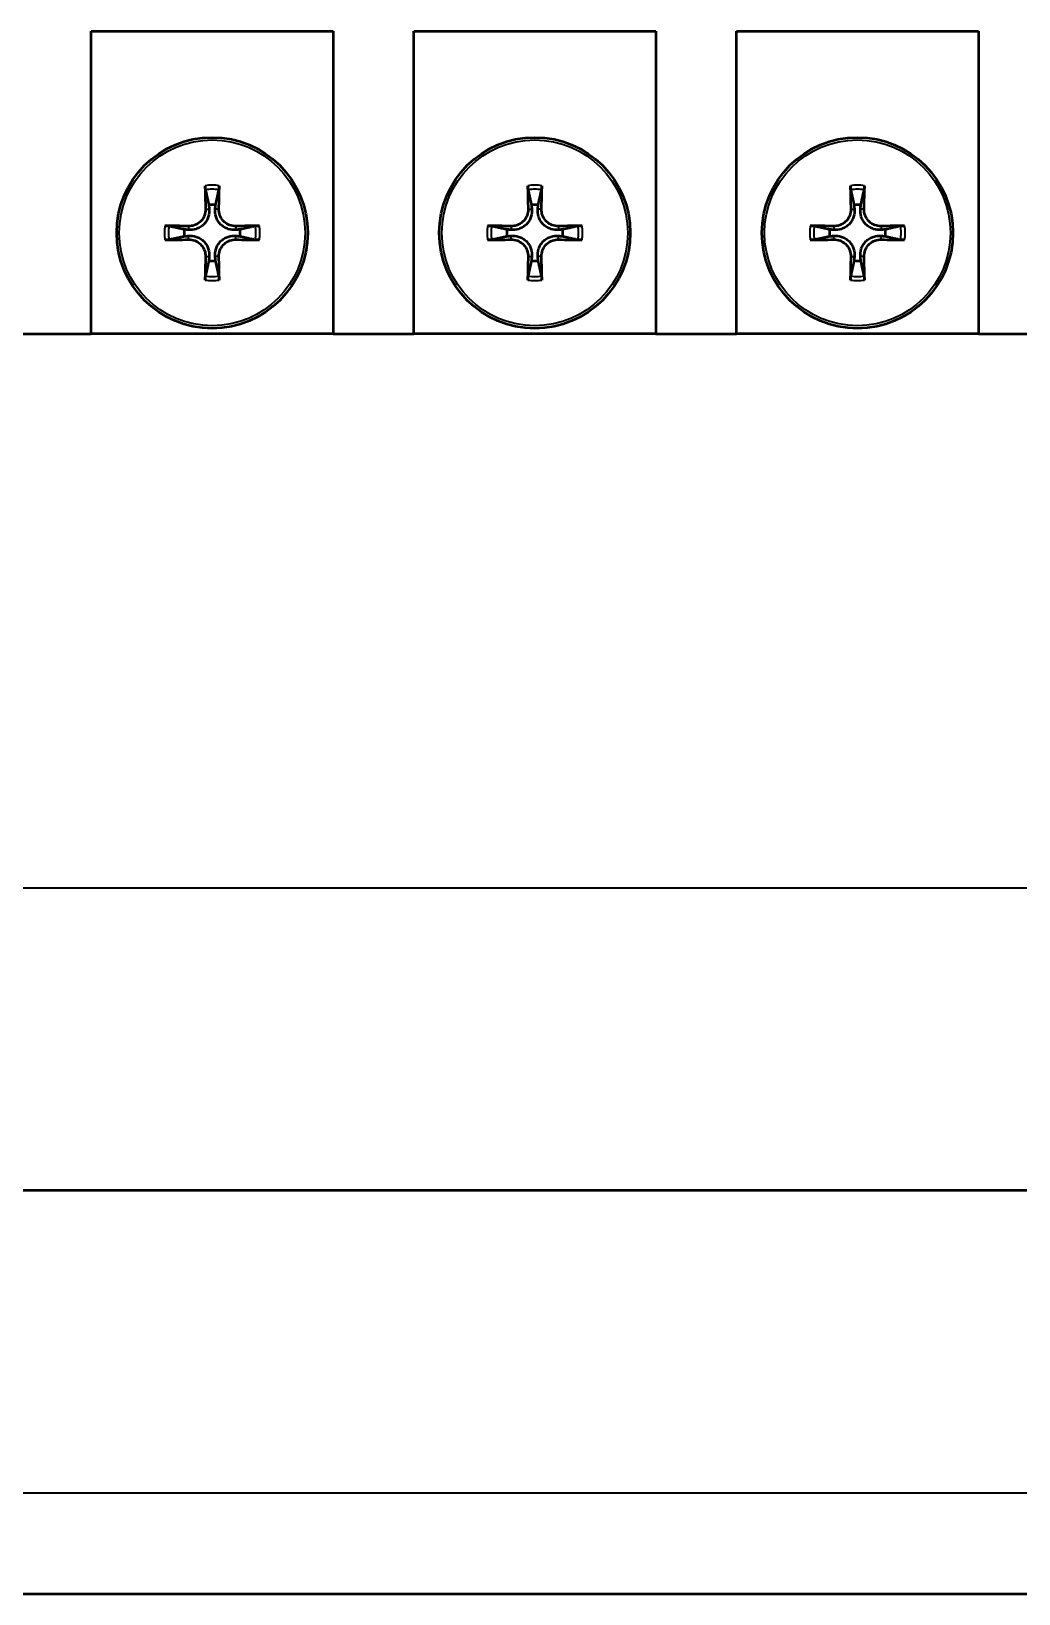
# Model space of a CAD drawing. Header units: millimetres. Extents: x 0 to 25230, y 0 to 17820.
# Drawn here: x 21391 to 21758, y 11733 to 12315 of the extents above; entities that cross this region are included whole.
import ezdxf

# ---------------------------------------------------------------- set-up
doc = ezdxf.new("R2010")
doc.units = ezdxf.units.MM
doc.header["$LTSCALE"] = 30
doc.layers.add('Видимые тонкие (ГОСТ)', color=7, linetype='Continuous', lineweight=35)
doc.layers.add('Видимый контур (ГОСТ)', color=7, linetype='Continuous', lineweight=50)

msp = doc.modelspace()

# ---------------------------------------------------------------- linework, layer by layer
at = {"layer": 'Видимые тонкие (ГОСТ)'}
for p, q in [((21455.7645, 12248.3154), (21457.136, 12248.3722)), ((21460.7421, 12248.3154), (21459.3706, 12248.3722)), ((21575.7645, 12248.3154), (21577.136, 12248.3722)), ((21580.7421, 12248.3154), (21579.3706, 12248.3722)), ((21695.7645, 12248.3154), (21697.136, 12248.3722)), ((21700.7421, 12248.3154), (21699.3706, 12248.3722)), ((21449.4741, 12242.025), (21449.4173, 12240.6535)), ((21467.0325, 12242.025), (21467.0893, 12240.6535)), ((21569.4741, 12242.025), (21569.4173, 12240.6535)), ((21587.0325, 12242.025), (21587.0893, 12240.6535)), ((21689.4741, 12242.025), (21689.4173, 12240.6535)), ((21707.0325, 12242.025), (21707.0893, 12240.6535)), ((21449.4741, 12237.0474), (21449.4173, 12238.4189)), ((21467.0325, 12237.0474), (21467.0893, 12238.4189)), ((21569.4741, 12237.0474), (21569.4173, 12238.4189)), ((21587.0325, 12237.0474), (21587.0893, 12238.4189)), ((21689.4741, 12237.0474), (21689.4173, 12238.4189)), ((21707.0325, 12237.0474), (21707.0893, 12238.4189)), ((21455.7645, 12230.757), (21457.136, 12230.7002)), ((21460.7421, 12230.757), (21459.3706, 12230.7002)), ((21575.7645, 12230.757), (21577.136, 12230.7002)), ((21580.7421, 12230.757), (21579.3706, 12230.7002)), ((21695.7645, 12230.757), (21697.136, 12230.7002)), ((21700.7421, 12230.757), (21699.3706, 12230.7002)), ((22710.7533, 11995.7862), (20790.7533, 11995.7862)), ((20790.7533, 11770.7862), (22710.7533, 11770.7862))]:
    msp.add_line(p, q, dxfattribs=at)
for centre in [(21458.2533, 12239.5362), (21578.2533, 12239.5362), (21698.2533, 12239.5362)]:
    msp.add_circle(centre, 34.57, dxfattribs=at)
for centre, radius, start, end in [((21458.2533, 12239.5362), 17.7496, 81.5059602, 98.4940398), ((21458.2533, 12239.5362), 16.2387, 81.1091, 98.8909), ((21578.2533, 12239.5362), 17.7496, 81.5059602, 98.4940398), ((21578.2533, 12239.5362), 16.2387, 81.1091, 98.8909), ((21698.2533, 12239.5362), 17.7496, 81.5059602, 98.4940398), ((21698.2533, 12239.5362), 16.2387, 81.1091, 98.8909), ((21458.2533, 12239.5362), 17.7496, 171.5059602, 188.4940398), ((21458.2533, 12239.5362), 16.2387, 171.1091, 188.8909), ((21458.2533, 12239.5362), 16.2387, 351.1091, 8.8909), ((21458.2533, 12239.5362), 17.7496, 351.5059602, 8.4940398), ((21578.2533, 12239.5362), 17.7496, 171.5059602, 188.4940398), ((21578.2533, 12239.5362), 16.2387, 171.1091, 188.8909), ((21578.2533, 12239.5362), 16.2387, 351.1091, 8.8909), ((21578.2533, 12239.5362), 17.7496, 351.5059602, 8.4940398), ((21698.2533, 12239.5362), 17.7496, 171.5059602, 188.4940398), ((21698.2533, 12239.5362), 16.2387, 171.1091, 188.8909), ((21698.2533, 12239.5362), 16.2387, 351.1091, 8.8909), ((21698.2533, 12239.5362), 17.7496, 351.5059602, 8.4940398), ((21458.2533, 12239.5362), 17.7496, 261.5059602, 278.4940398), ((21458.2533, 12239.5362), 16.2387, 261.1091, 278.8909), ((21578.2533, 12239.5362), 17.7496, 261.5059602, 278.4940398), ((21578.2533, 12239.5362), 16.2387, 261.1091, 278.8909), ((21698.2533, 12239.5362), 17.7496, 261.5059602, 278.4940398), ((21698.2533, 12239.5362), 16.2387, 261.1091, 278.8909)]:
    msp.add_arc(centre, radius, start, end, dxfattribs=at)
at = {"layer": 'Видимый контур (ГОСТ)'}
for p, q in [((21413.2533, 12314.5362), (21503.2533, 12314.5362)), ((21413.2533, 12202.0362), (21413.2533, 12314.5362)), ((21503.2533, 12314.5362), (21503.2533, 12202.0362)), ((21533.2533, 12314.5362), (21623.2533, 12314.5362)), ((21533.2533, 12202.0362), (21533.2533, 12314.5362)), ((21623.2533, 12314.5362), (21623.2533, 12202.0362)), ((21653.2533, 12314.5362), (21743.2533, 12314.5362)), ((21653.2533, 12202.0362), (21653.2533, 12314.5362)), ((21743.2533, 12314.5362), (21743.2533, 12202.0362)), ((21383.2533, 12202.0362), (21413.2533, 12202.0362)), ((21503.2533, 12202.0362), (21413.2533, 12202.0362)), ((21503.2533, 12202.0362), (21533.2533, 12202.0362)), ((21623.2533, 12202.0362), (21533.2533, 12202.0362)), ((21623.2533, 12202.0362), (21653.2533, 12202.0362)), ((21743.2533, 12202.0362), (21653.2533, 12202.0362)), ((21743.2533, 12202.0362), (21773.2533, 12202.0362)), ((22710.7533, 11883.2862), (20790.7533, 11883.2862)), ((20565.7533, 11733.2862), (22935.7533, 11733.2862))]:
    msp.add_line(p, q, dxfattribs=at)
for centre in [(21458.2533, 12239.5362), (21578.2533, 12239.5362), (21698.2533, 12239.5362)]:
    msp.add_circle(centre, 35.5283, dxfattribs=at)
for centre, start, end in [((21458.2533, 12239.5362), 83.1067235, 96.8932765), ((21578.2533, 12239.5362), 83.1067235, 96.8932765), ((21698.2533, 12239.5362), 83.1067235, 96.8932765), ((21458.2533, 12239.5362), 173.1067235, 186.8932765), ((21458.2533, 12239.5362), 353.1067235, 6.8932765), ((21578.2533, 12239.5362), 173.1067235, 186.8932765), ((21578.2533, 12239.5362), 353.1067235, 6.8932765), ((21698.2533, 12239.5362), 173.1067235, 186.8932765), ((21698.2533, 12239.5362), 353.1067235, 6.8932765), ((21458.2533, 12239.5362), 263.1067235, 276.8932765), ((21578.2533, 12239.5362), 263.1067235, 276.8932765), ((21698.2533, 12239.5362), 263.1067235, 276.8932765)]:
    msp.add_arc(centre, 10.4099, start, end, dxfattribs=at)
for centre, major_axis, start_param, end_param in [((21460.0759, 12239.6118), (1.9115, -46.1108), 4.31998359, 4.51888338), ((21456.4307, 12239.6118), (1.9115, 46.1108), 4.90589458, 5.10479437), ((21580.0759, 12239.6118), (1.9115, -46.1108), 4.31998359, 4.51888338), ((21576.4307, 12239.6118), (1.9115, 46.1108), 4.90589458, 5.10479437), ((21700.0759, 12239.6118), (1.9115, -46.1108), 4.31998359, 4.51888338), ((21696.4307, 12239.6118), (1.9115, 46.1108), 4.90589458, 5.10479437), ((21458.1778, 12237.7136), (-46.1108, 1.9115), 4.90589458, 5.10479437), ((21458.3289, 12237.7136), (-46.1108, -1.9115), 4.31998359, 4.51888338), ((21578.1778, 12237.7136), (-46.1108, 1.9115), 4.90589458, 5.10479437), ((21578.3289, 12237.7136), (-46.1108, -1.9115), 4.31998359, 4.51888338), ((21698.1778, 12237.7136), (-46.1108, 1.9115), 4.90589458, 5.10479437), ((21698.3289, 12237.7136), (-46.1108, -1.9115), 4.31998359, 4.51888338), ((21458.1778, 12241.3588), (46.1108, 1.9115), 4.31998359, 4.51888338), ((21458.3289, 12241.3588), (46.1108, -1.9115), 4.90589458, 5.10479437), ((21578.1778, 12241.3588), (46.1108, 1.9115), 4.31998359, 4.51888338), ((21578.3289, 12241.3588), (46.1108, -1.9115), 4.90589458, 5.10479437), ((21698.1778, 12241.3588), (46.1108, 1.9115), 4.31998359, 4.51888338), ((21698.3289, 12241.3588), (46.1108, -1.9115), 4.90589458, 5.10479437), ((21460.0759, 12239.4607), (-1.9115, -46.1108), 4.90589458, 5.10479437), ((21456.4307, 12239.4607), (-1.9115, 46.1108), 4.31998359, 4.51888338), ((21580.0759, 12239.4607), (-1.9115, -46.1108), 4.90589458, 5.10479437), ((21576.4307, 12239.4607), (-1.9115, 46.1108), 4.31998359, 4.51888338), ((21700.0759, 12239.4607), (-1.9115, -46.1108), 4.90589458, 5.10479437), ((21696.4307, 12239.4607), (-1.9115, 46.1108), 4.31998359, 4.51888338)]:
    msp.add_ellipse(centre, major_axis=major_axis, ratio=0.08715574, start_param=start_param, end_param=end_param, dxfattribs=at)
for points, knots in [([(21455.7436, 12255.5798), (21455.7315, 12255.6359), (21455.7184, 12255.715), (21455.6943, 12255.9006), (21455.6798, 12256.0453), (21455.6588, 12256.3148), (21455.6487, 12256.4872), (21455.6365, 12256.7805), (21455.6323, 12256.9533), (21455.6316, 12257.0898), (21455.6316, 12257.0905), (21455.6316, 12257.0912)], [0.0537677247, 0.0537677247, 0.0537677247, 0.0537677247, 0.0585238557, 0.0585238557, 0.0643561072, 0.0643561072, 0.0702242266, 0.0702242266, 0.0760973831, 0.0760973831, 0.0761265406, 0.0761265406, 0.0761265406, 0.0761265406]), ([(21460.875, 12257.0912), (21460.875, 12257.0905), (21460.875, 12257.0898), (21460.8743, 12256.9533), (21460.8701, 12256.7805), (21460.8579, 12256.4872), (21460.8478, 12256.3148), (21460.8268, 12256.0453), (21460.8123, 12255.9006), (21460.7882, 12255.715), (21460.7751, 12255.6359), (21460.7631, 12255.5798)], [0.0175968524, 0.0175968524, 0.0175968524, 0.0175968524, 0.0176260099, 0.0176260099, 0.0234991663, 0.0234991663, 0.0293672857, 0.0293672857, 0.0351995373, 0.0351995373, 0.0399556683, 0.0399556683, 0.0399556683, 0.0399556683]), ([(21575.7436, 12255.5798), (21575.7315, 12255.6359), (21575.7184, 12255.715), (21575.6943, 12255.9006), (21575.6798, 12256.0453), (21575.6588, 12256.3148), (21575.6487, 12256.4872), (21575.6365, 12256.7805), (21575.6323, 12256.9533), (21575.6316, 12257.0898), (21575.6316, 12257.0905), (21575.6316, 12257.0912)], [0.0537677247, 0.0537677247, 0.0537677247, 0.0537677247, 0.0585238557, 0.0585238557, 0.0643561072, 0.0643561072, 0.0702242266, 0.0702242266, 0.0760973831, 0.0760973831, 0.0761265406, 0.0761265406, 0.0761265406, 0.0761265406]), ([(21580.875, 12257.0912), (21580.875, 12257.0905), (21580.875, 12257.0898), (21580.8743, 12256.9533), (21580.8701, 12256.7805), (21580.8579, 12256.4872), (21580.8478, 12256.3148), (21580.8268, 12256.0453), (21580.8123, 12255.9006), (21580.7882, 12255.715), (21580.7751, 12255.6359), (21580.7631, 12255.5798)], [0.0175968524, 0.0175968524, 0.0175968524, 0.0175968524, 0.0176260099, 0.0176260099, 0.0234991663, 0.0234991663, 0.0293672857, 0.0293672857, 0.0351995373, 0.0351995373, 0.0399556683, 0.0399556683, 0.0399556683, 0.0399556683]), ([(21695.7436, 12255.5798), (21695.7315, 12255.6359), (21695.7184, 12255.715), (21695.6943, 12255.9006), (21695.6798, 12256.0453), (21695.6588, 12256.3148), (21695.6487, 12256.4872), (21695.6365, 12256.7805), (21695.6323, 12256.9533), (21695.6316, 12257.0898), (21695.6316, 12257.0905), (21695.6316, 12257.0912)], [0.0537677247, 0.0537677247, 0.0537677247, 0.0537677247, 0.0585238557, 0.0585238557, 0.0643561072, 0.0643561072, 0.0702242266, 0.0702242266, 0.0760973831, 0.0760973831, 0.0761265406, 0.0761265406, 0.0761265406, 0.0761265406]), ([(21700.875, 12257.0912), (21700.875, 12257.0905), (21700.875, 12257.0898), (21700.8743, 12256.9533), (21700.8701, 12256.7805), (21700.8579, 12256.4872), (21700.8478, 12256.3148), (21700.8268, 12256.0453), (21700.8123, 12255.9006), (21700.7882, 12255.715), (21700.7751, 12255.6359), (21700.7631, 12255.5798)], [0.0175968524, 0.0175968524, 0.0175968524, 0.0175968524, 0.0176260099, 0.0176260099, 0.0234991663, 0.0234991663, 0.0293672857, 0.0293672857, 0.0351995373, 0.0351995373, 0.0399556683, 0.0399556683, 0.0399556683, 0.0399556683]), ([(21457.136, 12248.3722), (21457.2188, 12247.4338), (21457.1193, 12246.4338), (21456.6552, 12244.9753), (21456.4326, 12244.4754), (21455.8685, 12243.5294), (21455.5266, 12243.0825), (21454.707, 12242.2629), (21454.2601, 12241.921), (21453.3141, 12241.3569), (21452.8143, 12241.1343), (21451.3557, 12240.6703), (21450.3557, 12240.5708), (21449.4173, 12240.6535)], [0.446186946, 0.446186946, 0.446186946, 0.446186946, 0.488401417, 0.488401417, 0.511582882, 0.511582882, 0.534764347, 0.534764347, 0.557945812, 0.557945812, 0.581127277, 0.581127277, 0.623341748, 0.623341748, 0.623341748, 0.623341748]), ([(21455.7645, 12248.3154), (21455.7827, 12247.5683), (21455.6574, 12246.7609), (21455.0931, 12245.2559), (21454.6539, 12244.5583), (21453.623, 12243.4416), (21452.9649, 12242.9489), (21451.5134, 12242.2661), (21450.7199, 12242.0758), (21449.8099, 12242.0238), (21449.6427, 12242.0209), (21449.4741, 12242.025)], [0, 0, 0, 0, 0.030457985, 0.030457985, 0.06091597, 0.06091597, 0.091255302, 0.091255302, 0.121594635, 0.121594635, 0.12829742, 0.12829742, 0.12829742, 0.12829742]), ([(21467.0893, 12240.6535), (21466.1509, 12240.5708), (21465.1509, 12240.6703), (21463.6924, 12241.1343), (21463.1925, 12241.3569), (21462.2465, 12241.921), (21461.7996, 12242.2629), (21460.98, 12243.0825), (21460.6381, 12243.5294), (21460.074, 12244.4754), (21459.8514, 12244.9753), (21459.3874, 12246.4338), (21459.2879, 12247.4338), (21459.3706, 12248.3722)], [0.446186946, 0.446186946, 0.446186946, 0.446186946, 0.488401417, 0.488401417, 0.511582882, 0.511582882, 0.534764347, 0.534764347, 0.557945812, 0.557945812, 0.581127277, 0.581127277, 0.623341748, 0.623341748, 0.623341748, 0.623341748]), ([(21467.0325, 12242.025), (21466.2854, 12242.0068), (21465.478, 12242.1321), (21463.973, 12242.6965), (21463.2754, 12243.1356), (21462.1587, 12244.1666), (21461.666, 12244.8246), (21460.9832, 12246.2761), (21460.7929, 12247.0696), (21460.7409, 12247.9796), (21460.738, 12248.1468), (21460.7421, 12248.3154)], [0, 0, 0, 0, 0.030457985, 0.030457985, 0.06091597, 0.06091597, 0.091255302, 0.091255302, 0.121594635, 0.121594635, 0.12829742, 0.12829742, 0.12829742, 0.12829742]), ([(21577.136, 12248.3722), (21577.2188, 12247.4338), (21577.1193, 12246.4338), (21576.6552, 12244.9753), (21576.4326, 12244.4754), (21575.8685, 12243.5294), (21575.5266, 12243.0825), (21574.707, 12242.2629), (21574.2601, 12241.921), (21573.3141, 12241.3569), (21572.8143, 12241.1343), (21571.3557, 12240.6703), (21570.3557, 12240.5708), (21569.4173, 12240.6535)], [0.446186946, 0.446186946, 0.446186946, 0.446186946, 0.488401417, 0.488401417, 0.511582882, 0.511582882, 0.534764347, 0.534764347, 0.557945812, 0.557945812, 0.581127277, 0.581127277, 0.623341748, 0.623341748, 0.623341748, 0.623341748]), ([(21575.7645, 12248.3154), (21575.7827, 12247.5683), (21575.6574, 12246.7609), (21575.0931, 12245.2559), (21574.6539, 12244.5583), (21573.623, 12243.4416), (21572.9649, 12242.9489), (21571.5134, 12242.2661), (21570.7199, 12242.0758), (21569.8099, 12242.0238), (21569.6427, 12242.0209), (21569.4741, 12242.025)], [0, 0, 0, 0, 0.030457985, 0.030457985, 0.06091597, 0.06091597, 0.091255302, 0.091255302, 0.121594635, 0.121594635, 0.12829742, 0.12829742, 0.12829742, 0.12829742]), ([(21587.0893, 12240.6535), (21586.1509, 12240.5708), (21585.1509, 12240.6703), (21583.6924, 12241.1343), (21583.1925, 12241.3569), (21582.2465, 12241.921), (21581.7996, 12242.2629), (21580.98, 12243.0825), (21580.6381, 12243.5294), (21580.074, 12244.4754), (21579.8514, 12244.9753), (21579.3874, 12246.4338), (21579.2879, 12247.4338), (21579.3706, 12248.3722)], [0.446186946, 0.446186946, 0.446186946, 0.446186946, 0.488401417, 0.488401417, 0.511582882, 0.511582882, 0.534764347, 0.534764347, 0.557945812, 0.557945812, 0.581127277, 0.581127277, 0.623341748, 0.623341748, 0.623341748, 0.623341748]), ([(21587.0325, 12242.025), (21586.2854, 12242.0068), (21585.478, 12242.1321), (21583.973, 12242.6965), (21583.2754, 12243.1356), (21582.1587, 12244.1666), (21581.666, 12244.8246), (21580.9832, 12246.2761), (21580.7929, 12247.0696), (21580.7409, 12247.9796), (21580.738, 12248.1468), (21580.7421, 12248.3154)], [0, 0, 0, 0, 0.030457985, 0.030457985, 0.06091597, 0.06091597, 0.091255302, 0.091255302, 0.121594635, 0.121594635, 0.12829742, 0.12829742, 0.12829742, 0.12829742]), ([(21697.136, 12248.3722), (21697.2188, 12247.4338), (21697.1193, 12246.4338), (21696.6552, 12244.9753), (21696.4326, 12244.4754), (21695.8685, 12243.5294), (21695.5266, 12243.0825), (21694.707, 12242.2629), (21694.2601, 12241.921), (21693.3141, 12241.3569), (21692.8143, 12241.1343), (21691.3557, 12240.6703), (21690.3557, 12240.5708), (21689.4173, 12240.6535)], [0.446186946, 0.446186946, 0.446186946, 0.446186946, 0.488401417, 0.488401417, 0.511582882, 0.511582882, 0.534764347, 0.534764347, 0.557945812, 0.557945812, 0.581127277, 0.581127277, 0.623341748, 0.623341748, 0.623341748, 0.623341748]), ([(21695.7645, 12248.3154), (21695.7827, 12247.5683), (21695.6574, 12246.7609), (21695.0931, 12245.2559), (21694.6539, 12244.5583), (21693.623, 12243.4416), (21692.9649, 12242.9489), (21691.5134, 12242.2661), (21690.7199, 12242.0758), (21689.8099, 12242.0238), (21689.6427, 12242.0209), (21689.4741, 12242.025)], [0, 0, 0, 0, 0.030457985, 0.030457985, 0.06091597, 0.06091597, 0.091255302, 0.091255302, 0.121594635, 0.121594635, 0.12829742, 0.12829742, 0.12829742, 0.12829742]), ([(21707.0893, 12240.6535), (21706.1509, 12240.5708), (21705.1509, 12240.6703), (21703.6924, 12241.1343), (21703.1925, 12241.3569), (21702.2465, 12241.921), (21701.7996, 12242.2629), (21700.98, 12243.0825), (21700.6381, 12243.5294), (21700.074, 12244.4754), (21699.8514, 12244.9753), (21699.3874, 12246.4338), (21699.2879, 12247.4338), (21699.3706, 12248.3722)], [0.446186946, 0.446186946, 0.446186946, 0.446186946, 0.488401417, 0.488401417, 0.511582882, 0.511582882, 0.534764347, 0.534764347, 0.557945812, 0.557945812, 0.581127277, 0.581127277, 0.623341748, 0.623341748, 0.623341748, 0.623341748]), ([(21707.0325, 12242.025), (21706.2854, 12242.0068), (21705.478, 12242.1321), (21703.973, 12242.6965), (21703.2754, 12243.1356), (21702.1587, 12244.1666), (21701.666, 12244.8246), (21700.9832, 12246.2761), (21700.7929, 12247.0696), (21700.7409, 12247.9796), (21700.738, 12248.1468), (21700.7421, 12248.3154)], [0, 0, 0, 0, 0.030457985, 0.030457985, 0.06091597, 0.06091597, 0.091255302, 0.091255302, 0.121594635, 0.121594635, 0.12829742, 0.12829742, 0.12829742, 0.12829742]), ([(21440.6984, 12242.1579), (21440.699, 12242.1579), (21440.6997, 12242.1579), (21440.8362, 12242.1572), (21441.009, 12242.153), (21441.3023, 12242.1408), (21441.4747, 12242.1307), (21441.7442, 12242.1097), (21441.889, 12242.0952), (21442.0745, 12242.0711), (21442.1536, 12242.058), (21442.2097, 12242.046)], [0.0175968524, 0.0175968524, 0.0175968524, 0.0175968524, 0.0176260099, 0.0176260099, 0.0234991663, 0.0234991663, 0.0293672857, 0.0293672857, 0.0351995373, 0.0351995373, 0.0399556683, 0.0399556683, 0.0399556683, 0.0399556683]), ([(21474.2969, 12242.046), (21474.353, 12242.058), (21474.4321, 12242.0711), (21474.6176, 12242.0952), (21474.7624, 12242.1097), (21475.0319, 12242.1307), (21475.2043, 12242.1408), (21475.4976, 12242.153), (21475.6704, 12242.1572), (21475.8069, 12242.1579), (21475.8076, 12242.1579), (21475.8083, 12242.1579)], [0.0537677247, 0.0537677247, 0.0537677247, 0.0537677247, 0.0585238557, 0.0585238557, 0.0643561072, 0.0643561072, 0.0702242266, 0.0702242266, 0.0760973831, 0.0760973831, 0.0761265406, 0.0761265406, 0.0761265406, 0.0761265406]), ([(21560.6984, 12242.1579), (21560.699, 12242.1579), (21560.6997, 12242.1579), (21560.8362, 12242.1572), (21561.009, 12242.153), (21561.3023, 12242.1408), (21561.4747, 12242.1307), (21561.7442, 12242.1097), (21561.889, 12242.0952), (21562.0745, 12242.0711), (21562.1536, 12242.058), (21562.2097, 12242.046)], [0.0175968524, 0.0175968524, 0.0175968524, 0.0175968524, 0.0176260099, 0.0176260099, 0.0234991663, 0.0234991663, 0.0293672857, 0.0293672857, 0.0351995373, 0.0351995373, 0.0399556683, 0.0399556683, 0.0399556683, 0.0399556683]), ([(21594.2969, 12242.046), (21594.353, 12242.058), (21594.4321, 12242.0711), (21594.6176, 12242.0952), (21594.7624, 12242.1097), (21595.0319, 12242.1307), (21595.2043, 12242.1408), (21595.4976, 12242.153), (21595.6704, 12242.1572), (21595.8069, 12242.1579), (21595.8076, 12242.1579), (21595.8083, 12242.1579)], [0.0537677247, 0.0537677247, 0.0537677247, 0.0537677247, 0.0585238557, 0.0585238557, 0.0643561072, 0.0643561072, 0.0702242266, 0.0702242266, 0.0760973831, 0.0760973831, 0.0761265406, 0.0761265406, 0.0761265406, 0.0761265406]), ([(21680.6984, 12242.1579), (21680.699, 12242.1579), (21680.6997, 12242.1579), (21680.8362, 12242.1572), (21681.009, 12242.153), (21681.3023, 12242.1408), (21681.4747, 12242.1307), (21681.7442, 12242.1097), (21681.889, 12242.0952), (21682.0745, 12242.0711), (21682.1536, 12242.058), (21682.2097, 12242.046)], [0.0175968524, 0.0175968524, 0.0175968524, 0.0175968524, 0.0176260099, 0.0176260099, 0.0234991663, 0.0234991663, 0.0293672857, 0.0293672857, 0.0351995373, 0.0351995373, 0.0399556683, 0.0399556683, 0.0399556683, 0.0399556683]), ([(21714.2969, 12242.046), (21714.353, 12242.058), (21714.4321, 12242.0711), (21714.6176, 12242.0952), (21714.7624, 12242.1097), (21715.0319, 12242.1307), (21715.2043, 12242.1408), (21715.4976, 12242.153), (21715.6704, 12242.1572), (21715.8069, 12242.1579), (21715.8076, 12242.1579), (21715.8083, 12242.1579)], [0.0537677247, 0.0537677247, 0.0537677247, 0.0537677247, 0.0585238557, 0.0585238557, 0.0643561072, 0.0643561072, 0.0702242266, 0.0702242266, 0.0760973831, 0.0760973831, 0.0761265406, 0.0761265406, 0.0761265406, 0.0761265406]), ([(21442.2097, 12237.0265), (21442.1536, 12237.0144), (21442.0745, 12237.0013), (21441.889, 12236.9772), (21441.7442, 12236.9627), (21441.4747, 12236.9417), (21441.3023, 12236.9316), (21441.009, 12236.9194), (21440.8362, 12236.9152), (21440.6997, 12236.9145), (21440.699, 12236.9145), (21440.6984, 12236.9145)], [0.0537677247, 0.0537677247, 0.0537677247, 0.0537677247, 0.0585238557, 0.0585238557, 0.0643561072, 0.0643561072, 0.0702242266, 0.0702242266, 0.0760973831, 0.0760973831, 0.0761265406, 0.0761265406, 0.0761265406, 0.0761265406]), ([(21449.4173, 12238.4189), (21450.3557, 12238.5017), (21451.3557, 12238.4022), (21452.8143, 12237.9381), (21453.3141, 12237.7155), (21454.2601, 12237.1514), (21454.707, 12236.8095), (21455.5266, 12235.9899), (21455.8685, 12235.543), (21456.4326, 12234.597), (21456.6552, 12234.0972), (21457.1193, 12232.6386), (21457.2188, 12231.6386), (21457.136, 12230.7002)], [0.446186946, 0.446186946, 0.446186946, 0.446186946, 0.488401417, 0.488401417, 0.511582882, 0.511582882, 0.534764347, 0.534764347, 0.557945812, 0.557945812, 0.581127277, 0.581127277, 0.623341748, 0.623341748, 0.623341748, 0.623341748]), ([(21449.4741, 12237.0474), (21450.2212, 12237.0656), (21451.0287, 12236.9403), (21452.5337, 12236.376), (21453.2312, 12235.9368), (21454.3479, 12234.9059), (21454.8406, 12234.2478), (21455.5234, 12232.7963), (21455.7137, 12232.0029), (21455.7657, 12231.0928), (21455.7686, 12230.9256), (21455.7645, 12230.757)], [0, 0, 0, 0, 0.030457985, 0.030457985, 0.06091597, 0.06091597, 0.091255302, 0.091255302, 0.121594635, 0.121594635, 0.12829742, 0.12829742, 0.12829742, 0.12829742]), ([(21459.3706, 12230.7002), (21459.2879, 12231.6386), (21459.3874, 12232.6386), (21459.8514, 12234.0972), (21460.074, 12234.597), (21460.6381, 12235.543), (21460.98, 12235.9899), (21461.7996, 12236.8095), (21462.2465, 12237.1514), (21463.1925, 12237.7155), (21463.6924, 12237.9381), (21465.1509, 12238.4022), (21466.1509, 12238.5017), (21467.0893, 12238.4189)], [0.446186946, 0.446186946, 0.446186946, 0.446186946, 0.488401417, 0.488401417, 0.511582882, 0.511582882, 0.534764347, 0.534764347, 0.557945812, 0.557945812, 0.581127277, 0.581127277, 0.623341748, 0.623341748, 0.623341748, 0.623341748]), ([(21460.7421, 12230.757), (21460.7239, 12231.5041), (21460.8492, 12232.3116), (21461.4136, 12233.8166), (21461.8527, 12234.5141), (21462.8837, 12235.6308), (21463.5417, 12236.1235), (21464.9932, 12236.8063), (21465.7867, 12236.9966), (21466.6967, 12237.0486), (21466.8639, 12237.0515), (21467.0325, 12237.0474)], [0, 0, 0, 0, 0.030457985, 0.030457985, 0.06091597, 0.06091597, 0.091255302, 0.091255302, 0.121594635, 0.121594635, 0.12829742, 0.12829742, 0.12829742, 0.12829742]), ([(21475.8083, 12236.9145), (21475.8076, 12236.9145), (21475.8069, 12236.9145), (21475.6704, 12236.9152), (21475.4976, 12236.9194), (21475.2043, 12236.9316), (21475.0319, 12236.9417), (21474.7624, 12236.9627), (21474.6176, 12236.9772), (21474.4321, 12237.0013), (21474.353, 12237.0144), (21474.2969, 12237.0265)], [0.0175968524, 0.0175968524, 0.0175968524, 0.0175968524, 0.0176260099, 0.0176260099, 0.0234991663, 0.0234991663, 0.0293672857, 0.0293672857, 0.0351995373, 0.0351995373, 0.0399556683, 0.0399556683, 0.0399556683, 0.0399556683]), ([(21562.2097, 12237.0265), (21562.1536, 12237.0144), (21562.0745, 12237.0013), (21561.889, 12236.9772), (21561.7442, 12236.9627), (21561.4747, 12236.9417), (21561.3023, 12236.9316), (21561.009, 12236.9194), (21560.8362, 12236.9152), (21560.6997, 12236.9145), (21560.699, 12236.9145), (21560.6984, 12236.9145)], [0.0537677247, 0.0537677247, 0.0537677247, 0.0537677247, 0.0585238557, 0.0585238557, 0.0643561072, 0.0643561072, 0.0702242266, 0.0702242266, 0.0760973831, 0.0760973831, 0.0761265406, 0.0761265406, 0.0761265406, 0.0761265406]), ([(21569.4173, 12238.4189), (21570.3557, 12238.5017), (21571.3557, 12238.4022), (21572.8143, 12237.9381), (21573.3141, 12237.7155), (21574.2601, 12237.1514), (21574.707, 12236.8095), (21575.5266, 12235.9899), (21575.8685, 12235.543), (21576.4326, 12234.597), (21576.6552, 12234.0972), (21577.1193, 12232.6386), (21577.2188, 12231.6386), (21577.136, 12230.7002)], [0.446186946, 0.446186946, 0.446186946, 0.446186946, 0.488401417, 0.488401417, 0.511582882, 0.511582882, 0.534764347, 0.534764347, 0.557945812, 0.557945812, 0.581127277, 0.581127277, 0.623341748, 0.623341748, 0.623341748, 0.623341748]), ([(21569.4741, 12237.0474), (21570.2212, 12237.0656), (21571.0287, 12236.9403), (21572.5337, 12236.376), (21573.2312, 12235.9368), (21574.3479, 12234.9059), (21574.8406, 12234.2478), (21575.5234, 12232.7963), (21575.7137, 12232.0029), (21575.7657, 12231.0928), (21575.7686, 12230.9256), (21575.7645, 12230.757)], [0, 0, 0, 0, 0.030457985, 0.030457985, 0.06091597, 0.06091597, 0.091255302, 0.091255302, 0.121594635, 0.121594635, 0.12829742, 0.12829742, 0.12829742, 0.12829742]), ([(21579.3706, 12230.7002), (21579.2879, 12231.6386), (21579.3874, 12232.6386), (21579.8514, 12234.0972), (21580.074, 12234.597), (21580.6381, 12235.543), (21580.98, 12235.9899), (21581.7996, 12236.8095), (21582.2465, 12237.1514), (21583.1925, 12237.7155), (21583.6924, 12237.9381), (21585.1509, 12238.4022), (21586.1509, 12238.5017), (21587.0893, 12238.4189)], [0.446186946, 0.446186946, 0.446186946, 0.446186946, 0.488401417, 0.488401417, 0.511582882, 0.511582882, 0.534764347, 0.534764347, 0.557945812, 0.557945812, 0.581127277, 0.581127277, 0.623341748, 0.623341748, 0.623341748, 0.623341748]), ([(21580.7421, 12230.757), (21580.7239, 12231.5041), (21580.8492, 12232.3116), (21581.4136, 12233.8166), (21581.8527, 12234.5141), (21582.8837, 12235.6308), (21583.5417, 12236.1235), (21584.9932, 12236.8063), (21585.7867, 12236.9966), (21586.6967, 12237.0486), (21586.8639, 12237.0515), (21587.0325, 12237.0474)], [0, 0, 0, 0, 0.030457985, 0.030457985, 0.06091597, 0.06091597, 0.091255302, 0.091255302, 0.121594635, 0.121594635, 0.12829742, 0.12829742, 0.12829742, 0.12829742]), ([(21595.8083, 12236.9145), (21595.8076, 12236.9145), (21595.8069, 12236.9145), (21595.6704, 12236.9152), (21595.4976, 12236.9194), (21595.2043, 12236.9316), (21595.0319, 12236.9417), (21594.7624, 12236.9627), (21594.6176, 12236.9772), (21594.4321, 12237.0013), (21594.353, 12237.0144), (21594.2969, 12237.0265)], [0.0175968524, 0.0175968524, 0.0175968524, 0.0175968524, 0.0176260099, 0.0176260099, 0.0234991663, 0.0234991663, 0.0293672857, 0.0293672857, 0.0351995373, 0.0351995373, 0.0399556683, 0.0399556683, 0.0399556683, 0.0399556683]), ([(21682.2097, 12237.0265), (21682.1536, 12237.0144), (21682.0745, 12237.0013), (21681.889, 12236.9772), (21681.7442, 12236.9627), (21681.4747, 12236.9417), (21681.3023, 12236.9316), (21681.009, 12236.9194), (21680.8362, 12236.9152), (21680.6997, 12236.9145), (21680.699, 12236.9145), (21680.6984, 12236.9145)], [0.0537677247, 0.0537677247, 0.0537677247, 0.0537677247, 0.0585238557, 0.0585238557, 0.0643561072, 0.0643561072, 0.0702242266, 0.0702242266, 0.0760973831, 0.0760973831, 0.0761265406, 0.0761265406, 0.0761265406, 0.0761265406]), ([(21689.4173, 12238.4189), (21690.3557, 12238.5017), (21691.3557, 12238.4022), (21692.8143, 12237.9381), (21693.3141, 12237.7155), (21694.2601, 12237.1514), (21694.707, 12236.8095), (21695.5266, 12235.9899), (21695.8685, 12235.543), (21696.4326, 12234.597), (21696.6552, 12234.0972), (21697.1193, 12232.6386), (21697.2188, 12231.6386), (21697.136, 12230.7002)], [0.446186946, 0.446186946, 0.446186946, 0.446186946, 0.488401417, 0.488401417, 0.511582882, 0.511582882, 0.534764347, 0.534764347, 0.557945812, 0.557945812, 0.581127277, 0.581127277, 0.623341748, 0.623341748, 0.623341748, 0.623341748]), ([(21689.4741, 12237.0474), (21690.2212, 12237.0656), (21691.0287, 12236.9403), (21692.5337, 12236.376), (21693.2312, 12235.9368), (21694.3479, 12234.9059), (21694.8406, 12234.2478), (21695.5234, 12232.7963), (21695.7137, 12232.0029), (21695.7657, 12231.0928), (21695.7686, 12230.9256), (21695.7645, 12230.757)], [0, 0, 0, 0, 0.030457985, 0.030457985, 0.06091597, 0.06091597, 0.091255302, 0.091255302, 0.121594635, 0.121594635, 0.12829742, 0.12829742, 0.12829742, 0.12829742]), ([(21699.3706, 12230.7002), (21699.2879, 12231.6386), (21699.3874, 12232.6386), (21699.8514, 12234.0972), (21700.074, 12234.597), (21700.6381, 12235.543), (21700.98, 12235.9899), (21701.7996, 12236.8095), (21702.2465, 12237.1514), (21703.1925, 12237.7155), (21703.6924, 12237.9381), (21705.1509, 12238.4022), (21706.1509, 12238.5017), (21707.0893, 12238.4189)], [0.446186946, 0.446186946, 0.446186946, 0.446186946, 0.488401417, 0.488401417, 0.511582882, 0.511582882, 0.534764347, 0.534764347, 0.557945812, 0.557945812, 0.581127277, 0.581127277, 0.623341748, 0.623341748, 0.623341748, 0.623341748]), ([(21700.7421, 12230.757), (21700.7239, 12231.5041), (21700.8492, 12232.3116), (21701.4136, 12233.8166), (21701.8527, 12234.5141), (21702.8837, 12235.6308), (21703.5417, 12236.1235), (21704.9932, 12236.8063), (21705.7867, 12236.9966), (21706.6967, 12237.0486), (21706.8639, 12237.0515), (21707.0325, 12237.0474)], [0, 0, 0, 0, 0.030457985, 0.030457985, 0.06091597, 0.06091597, 0.091255302, 0.091255302, 0.121594635, 0.121594635, 0.12829742, 0.12829742, 0.12829742, 0.12829742]), ([(21715.8083, 12236.9145), (21715.8076, 12236.9145), (21715.8069, 12236.9145), (21715.6704, 12236.9152), (21715.4976, 12236.9194), (21715.2043, 12236.9316), (21715.0319, 12236.9417), (21714.7624, 12236.9627), (21714.6176, 12236.9772), (21714.4321, 12237.0013), (21714.353, 12237.0144), (21714.2969, 12237.0265)], [0.0175968524, 0.0175968524, 0.0175968524, 0.0175968524, 0.0176260099, 0.0176260099, 0.0234991663, 0.0234991663, 0.0293672857, 0.0293672857, 0.0351995373, 0.0351995373, 0.0399556683, 0.0399556683, 0.0399556683, 0.0399556683]), ([(21455.6316, 12221.9813), (21455.6316, 12221.9819), (21455.6316, 12221.9826), (21455.6323, 12222.1191), (21455.6365, 12222.2919), (21455.6487, 12222.5852), (21455.6588, 12222.7576), (21455.6798, 12223.0271), (21455.6943, 12223.1719), (21455.7184, 12223.3574), (21455.7315, 12223.4365), (21455.7436, 12223.4926)], [0.0175968524, 0.0175968524, 0.0175968524, 0.0175968524, 0.0176260099, 0.0176260099, 0.0234991663, 0.0234991663, 0.0293672857, 0.0293672857, 0.0351995373, 0.0351995373, 0.0399556683, 0.0399556683, 0.0399556683, 0.0399556683]), ([(21460.7631, 12223.4926), (21460.7751, 12223.4365), (21460.7882, 12223.3574), (21460.8123, 12223.1719), (21460.8268, 12223.0271), (21460.8478, 12222.7576), (21460.8579, 12222.5852), (21460.8701, 12222.2919), (21460.8743, 12222.1191), (21460.875, 12221.9826), (21460.875, 12221.9819), (21460.875, 12221.9813)], [0.0537677247, 0.0537677247, 0.0537677247, 0.0537677247, 0.0585238557, 0.0585238557, 0.0643561072, 0.0643561072, 0.0702242266, 0.0702242266, 0.0760973831, 0.0760973831, 0.0761265406, 0.0761265406, 0.0761265406, 0.0761265406]), ([(21575.6316, 12221.9813), (21575.6316, 12221.9819), (21575.6316, 12221.9826), (21575.6323, 12222.1191), (21575.6365, 12222.2919), (21575.6487, 12222.5852), (21575.6588, 12222.7576), (21575.6798, 12223.0271), (21575.6943, 12223.1719), (21575.7184, 12223.3574), (21575.7315, 12223.4365), (21575.7436, 12223.4926)], [0.0175968524, 0.0175968524, 0.0175968524, 0.0175968524, 0.0176260099, 0.0176260099, 0.0234991663, 0.0234991663, 0.0293672857, 0.0293672857, 0.0351995373, 0.0351995373, 0.0399556683, 0.0399556683, 0.0399556683, 0.0399556683]), ([(21580.7631, 12223.4926), (21580.7751, 12223.4365), (21580.7882, 12223.3574), (21580.8123, 12223.1719), (21580.8268, 12223.0271), (21580.8478, 12222.7576), (21580.8579, 12222.5852), (21580.8701, 12222.2919), (21580.8743, 12222.1191), (21580.875, 12221.9826), (21580.875, 12221.9819), (21580.875, 12221.9813)], [0.0537677247, 0.0537677247, 0.0537677247, 0.0537677247, 0.0585238557, 0.0585238557, 0.0643561072, 0.0643561072, 0.0702242266, 0.0702242266, 0.0760973831, 0.0760973831, 0.0761265406, 0.0761265406, 0.0761265406, 0.0761265406]), ([(21695.6316, 12221.9813), (21695.6316, 12221.9819), (21695.6316, 12221.9826), (21695.6323, 12222.1191), (21695.6365, 12222.2919), (21695.6487, 12222.5852), (21695.6588, 12222.7576), (21695.6798, 12223.0271), (21695.6943, 12223.1719), (21695.7184, 12223.3574), (21695.7315, 12223.4365), (21695.7436, 12223.4926)], [0.0175968524, 0.0175968524, 0.0175968524, 0.0175968524, 0.0176260099, 0.0176260099, 0.0234991663, 0.0234991663, 0.0293672857, 0.0293672857, 0.0351995373, 0.0351995373, 0.0399556683, 0.0399556683, 0.0399556683, 0.0399556683]), ([(21700.7631, 12223.4926), (21700.7751, 12223.4365), (21700.7882, 12223.3574), (21700.8123, 12223.1719), (21700.8268, 12223.0271), (21700.8478, 12222.7576), (21700.8579, 12222.5852), (21700.8701, 12222.2919), (21700.8743, 12222.1191), (21700.875, 12221.9826), (21700.875, 12221.9819), (21700.875, 12221.9813)], [0.0537677247, 0.0537677247, 0.0537677247, 0.0537677247, 0.0585238557, 0.0585238557, 0.0643561072, 0.0643561072, 0.0702242266, 0.0702242266, 0.0760973831, 0.0760973831, 0.0761265406, 0.0761265406, 0.0761265406, 0.0761265406])]:
    msp.add_open_spline(points, degree=3, knots=knots, dxfattribs=at)
for points, weights in [([(21455.7436, 12255.5798), (21456.5104, 12252.1095), (21457.0039, 12249.8709)], [1.00320831443, 1.02592339275, 1]), ([(21459.5027, 12249.8709), (21459.9962, 12252.1095), (21460.7631, 12255.5798)], [1, 1.02592339271, 1.00320831442]), ([(21575.7436, 12255.5798), (21576.5104, 12252.1095), (21577.0039, 12249.8709)], [1.00320831443, 1.02592339275, 1]), ([(21579.5027, 12249.8709), (21579.9962, 12252.1095), (21580.7631, 12255.5798)], [1, 1.02592339271, 1.00320831442]), ([(21695.7436, 12255.5798), (21696.5104, 12252.1095), (21697.0039, 12249.8709)], [1.00320831443, 1.02592339275, 1]), ([(21699.5027, 12249.8709), (21699.9962, 12252.1095), (21700.7631, 12255.5798)], [1, 1.02592339271, 1.00320831442]), ([(21457.0039, 12249.8709), (21457.0751, 12249.0632), (21457.136, 12248.3722)], [1, 1.08169453893, 1.16294215246]), ([(21459.3706, 12248.3722), (21459.4315, 12249.0632), (21459.5027, 12249.8709)], [1.16294215246, 1.08169453893, 1]), ([(21577.0039, 12249.8709), (21577.0751, 12249.0632), (21577.136, 12248.3722)], [1, 1.08169453893, 1.16294215246]), ([(21579.3706, 12248.3722), (21579.4315, 12249.0632), (21579.5027, 12249.8709)], [1.16294215246, 1.08169453893, 1]), ([(21697.0039, 12249.8709), (21697.0751, 12249.0632), (21697.136, 12248.3722)], [1, 1.08169453893, 1.16294215246]), ([(21699.3706, 12248.3722), (21699.4315, 12249.0632), (21699.5027, 12249.8709)], [1.16294215246, 1.08169453893, 1]), ([(21447.9186, 12240.7856), (21445.68, 12241.2791), (21442.2097, 12242.046)], [1, 1.02592339268, 1.00320831442]), ([(21474.2969, 12242.046), (21470.8266, 12241.2791), (21468.588, 12240.7856)], [1.00320831443, 1.02592339275, 1]), ([(21567.9186, 12240.7856), (21565.68, 12241.2791), (21562.2097, 12242.046)], [1, 1.02592339268, 1.00320831442]), ([(21594.2969, 12242.046), (21590.8266, 12241.2791), (21588.588, 12240.7856)], [1.00320831443, 1.02592339275, 1]), ([(21687.9186, 12240.7856), (21685.68, 12241.2791), (21682.2097, 12242.046)], [1, 1.02592339268, 1.00320831442]), ([(21714.2969, 12242.046), (21710.8266, 12241.2791), (21708.588, 12240.7856)], [1.00320831443, 1.02592339275, 1]), ([(21442.2097, 12237.0265), (21445.68, 12237.7933), (21447.9186, 12238.2868)], [1.00320831443, 1.02592339275, 1]), ([(21449.4173, 12240.6535), (21448.7264, 12240.7144), (21447.9186, 12240.7856)], [1.16294215246, 1.08169453893, 1]), ([(21447.9186, 12238.2868), (21448.7264, 12238.358), (21449.4173, 12238.4189)], [1, 1.08169453893, 1.16294215246]), ([(21468.588, 12240.7856), (21467.7803, 12240.7144), (21467.0893, 12240.6535)], [1, 1.08169453893, 1.16294215246]), ([(21467.0893, 12238.4189), (21467.7803, 12238.358), (21468.588, 12238.2868)], [1.16294215246, 1.08169453893, 1]), ([(21468.588, 12238.2868), (21470.8266, 12237.7933), (21474.2969, 12237.0265)], [1, 1.02592339268, 1.00320831442]), ([(21562.2097, 12237.0265), (21565.68, 12237.7933), (21567.9186, 12238.2868)], [1.00320831443, 1.02592339275, 1]), ([(21569.4173, 12240.6535), (21568.7264, 12240.7144), (21567.9186, 12240.7856)], [1.16294215246, 1.08169453893, 1]), ([(21567.9186, 12238.2868), (21568.7264, 12238.358), (21569.4173, 12238.4189)], [1, 1.08169453893, 1.16294215246]), ([(21588.588, 12240.7856), (21587.7803, 12240.7144), (21587.0893, 12240.6535)], [1, 1.08169453893, 1.16294215246]), ([(21587.0893, 12238.4189), (21587.7803, 12238.358), (21588.588, 12238.2868)], [1.16294215246, 1.08169453893, 1]), ([(21588.588, 12238.2868), (21590.8266, 12237.7933), (21594.2969, 12237.0265)], [1, 1.02592339268, 1.00320831442]), ([(21682.2097, 12237.0265), (21685.68, 12237.7933), (21687.9186, 12238.2868)], [1.00320831443, 1.02592339275, 1]), ([(21689.4173, 12240.6535), (21688.7264, 12240.7144), (21687.9186, 12240.7856)], [1.16294215246, 1.08169453893, 1]), ([(21687.9186, 12238.2868), (21688.7264, 12238.358), (21689.4173, 12238.4189)], [1, 1.08169453893, 1.16294215246]), ([(21708.588, 12240.7856), (21707.7803, 12240.7144), (21707.0893, 12240.6535)], [1, 1.08169453893, 1.16294215246]), ([(21707.0893, 12238.4189), (21707.7803, 12238.358), (21708.588, 12238.2868)], [1.16294215246, 1.08169453893, 1]), ([(21708.588, 12238.2868), (21710.8266, 12237.7933), (21714.2969, 12237.0265)], [1, 1.02592339268, 1.00320831442]), ([(21457.136, 12230.7002), (21457.0751, 12230.0093), (21457.0039, 12229.2015)], [1.16294215246, 1.08169453893, 1]), ([(21459.5027, 12229.2015), (21459.4315, 12230.0093), (21459.3706, 12230.7002)], [1, 1.08169453893, 1.16294215246]), ([(21577.136, 12230.7002), (21577.0751, 12230.0093), (21577.0039, 12229.2015)], [1.16294215246, 1.08169453893, 1]), ([(21579.5027, 12229.2015), (21579.4315, 12230.0093), (21579.3706, 12230.7002)], [1, 1.08169453893, 1.16294215246]), ([(21697.136, 12230.7002), (21697.0751, 12230.0093), (21697.0039, 12229.2015)], [1.16294215246, 1.08169453893, 1]), ([(21699.5027, 12229.2015), (21699.4315, 12230.0093), (21699.3706, 12230.7002)], [1, 1.08169453893, 1.16294215246]), ([(21457.0039, 12229.2015), (21456.5104, 12226.9629), (21455.7436, 12223.4926)], [1, 1.02592339275, 1.00320831443]), ([(21460.7631, 12223.4926), (21459.9962, 12226.9629), (21459.5027, 12229.2015)], [1.00320831444, 1.02592339282, 1]), ([(21577.0039, 12229.2015), (21576.5104, 12226.9629), (21575.7436, 12223.4926)], [1, 1.02592339275, 1.00320831443]), ([(21580.7631, 12223.4926), (21579.9962, 12226.9629), (21579.5027, 12229.2015)], [1.00320831444, 1.02592339282, 1]), ([(21697.0039, 12229.2015), (21696.5104, 12226.9629), (21695.7436, 12223.4926)], [1, 1.02592339275, 1.00320831443]), ([(21700.7631, 12223.4926), (21699.9962, 12226.9629), (21699.5027, 12229.2015)], [1.00320831444, 1.02592339282, 1])]:
    msp.add_rational_spline(points, weights, degree=2, dxfattribs=at)

doc.saveas('drawing.dxf')
